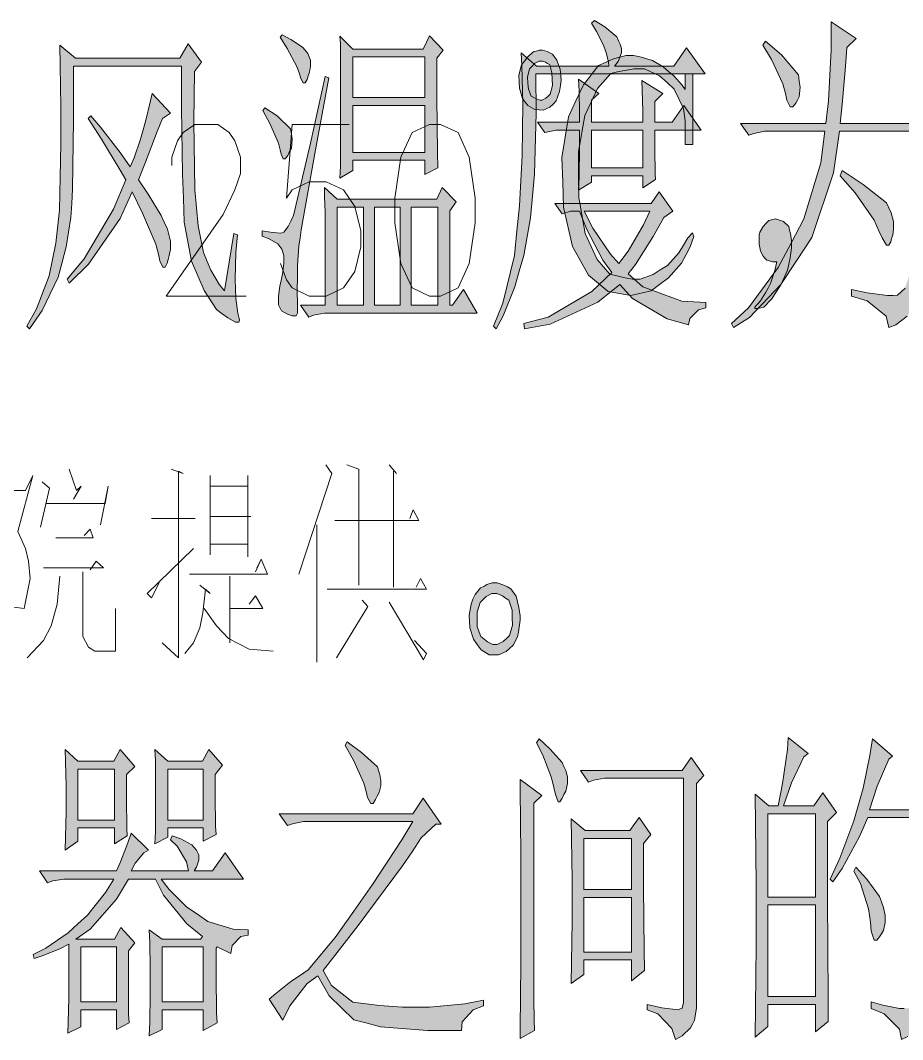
# Model space of a CAD drawing. Header units: millimetres. Extents: x 0 to 414, y 0 to 292.
# Drawn here: x 85.23 to 96.87, y 73.07 to 86.53 of the extents above; entities that cross this region are included whole.
import ezdxf

# ---------------------------------------------------------------- set-up
doc = ezdxf.new("R2010")
doc.units = ezdxf.units.MM

msp = doc.modelspace()

# ---------------------------------------------------------------- hatches: boundary and pattern name
h = msp.add_hatch(color=0)
h.dxf.hatch_style = 2
h.paths.add_polyline_path([(91.838639, 86.095417), (92.04325, 85.922556), (92.99575, 85.922556), (92.992222, 85.975472), (92.964, 86.084833), (92.942833, 86.148333), (92.921667, 86.208306), (92.833472, 86.381167), (92.766444, 86.490528), (92.80525, 86.525806), (92.942833, 86.441139), (93.101583, 86.307083), (93.12275, 86.257694), (93.143917, 86.211833), (93.165083, 86.155389), (93.165083, 86.095417), (93.119222, 85.982528), (93.069833, 85.922556), (93.853, 85.922556), (94.022333, 86.162444), (94.26575, 85.82025), (92.032667, 85.82025), (92.036194, 85.301667), (92.015028, 84.493806), (91.990333, 84.204528), (91.962111, 83.918778), (91.873917, 83.421361), (91.813944, 83.213222), (91.753972, 83.008611), (91.602278, 82.627611), (91.510556, 82.45475), (91.475278, 82.490028), (91.595222, 82.793417), (91.750444, 83.421361), (91.782194, 83.749444), (91.817472, 84.077528), (91.85275, 84.744278), (91.856278, 85.086472), (91.859806, 85.425139), (91.849222, 85.929611)])
h = msp.add_hatch(color=0)
h.dxf.hatch_style = 2
h.paths.add_polyline_path([(95.930861, 86.508167), (96.258944, 86.285917), (96.135472, 86.165972), (96.117833, 85.9155), (96.0755, 85.414556), (96.050806, 85.164083), (97.077389, 85.164083), (97.176167, 85.386333), (97.391361, 85.146444), (97.285528, 85.008861), (97.243194, 84.23275), (97.179694, 83.304944), (97.158528, 83.15325), (97.137361, 83.001556), (97.056222, 82.775778), (96.99625, 82.698167), (96.93275, 82.620556), (96.784583, 82.507667), (96.692861, 82.472389), (96.657583, 82.620556), (96.407111, 82.825167), (96.198972, 82.885139), (96.198972, 82.973333), (96.403583, 82.931), (96.675222, 82.892194), (96.74225, 82.895722), (96.80575, 82.89925), (96.904528, 82.990972), (96.93275, 83.075639), (96.9645, 83.163833), (97.049167, 84.155139), (97.102083, 85.061778), (96.040222, 85.061778), (95.962611, 84.514972), (95.676861, 83.66125), (95.47225, 83.350806), (95.267639, 83.040361), (94.851361, 82.602917), (94.639694, 82.472389), (94.615, 82.525306), (94.83725, 82.729917), (95.232361, 83.262611), (95.401694, 83.583639), (95.571028, 83.908194), (95.793278, 84.6455), (95.846194, 85.061778), (95.133583, 85.061778), (95.055972, 85.061778), (94.911333, 85.033556), (94.844306, 85.008861), (94.734944, 85.164083), (95.860306, 85.164083), (95.895583, 85.463944), (95.930861, 86.13775)])
h = msp.add_hatch(color=0)
h.dxf.hatch_style = 2
h.paths.add_polyline_path([(88.684806, 86.335306), (88.801222, 86.275333), (88.952917, 86.173028), (88.988194, 86.130694), (89.023472, 86.088361), (89.05875, 86.000167), (89.05875, 85.957833), (89.05875, 85.922556), (89.044639, 85.841417), (89.030528, 85.792028), (89.016417, 85.746167), (88.988194, 85.700306), (88.974083, 85.700306), (88.9635, 85.700306), (88.93175, 85.760278), (88.914111, 85.82025), (88.878833, 85.9155), (88.751833, 86.155389), (88.660111, 86.303556)])
h = msp.add_hatch(color=0)
h.paths.add_polyline_path([(89.446806, 84.440889), (89.453861, 84.603167), (89.457389, 85.104111), (89.457389, 85.43925), (89.457389, 85.774389), (89.453861, 86.215361), (89.446806, 86.317667), (89.616139, 86.144806), (90.543944, 86.144806), (90.628611, 86.321194), (90.812056, 86.130694), (90.727389, 86.024861), (90.727389, 85.509806), (90.734444, 84.783083), (90.737972, 84.578472), (90.568639, 84.490278), (90.568639, 84.680778), (89.616139, 84.680778), (89.616139, 84.543194)])
h.paths.add_polyline_path([(89.616139, 85.403972), (89.616139, 84.783083), (90.568639, 84.783083), (90.568639, 85.403972)])
h.paths.add_polyline_path([(89.616139, 86.0425), (89.616139, 85.509806), (90.568639, 85.509806), (90.568639, 86.0425)])
h = msp.add_hatch(color=0)
h.dxf.hatch_style = 2
h.paths.add_polyline_path([(95.063028, 86.250639), (95.274694, 86.070722), (95.496944, 85.806139), (95.507528, 85.725), (95.521639, 85.643861), (95.507528, 85.516861), (95.486361, 85.474528), (95.461667, 85.432194), (95.422861, 85.386333), (95.412278, 85.386333), (95.387583, 85.386333), (95.34525, 85.474528), (95.327611, 85.559194), (95.292333, 85.689722), (95.140639, 86.01075), (95.02775, 86.197722)])
h = msp.add_hatch(color=0)
h.dxf.hatch_style = 2
h.paths.add_polyline_path([(87.926333, 82.955694), (88.046278, 83.714167), (88.095667, 83.696528), (88.0745, 83.463694), (88.063917, 83.107389), (88.070972, 82.980389), (88.0745, 82.856917), (88.099194, 82.662889), (88.116833, 82.592333), (88.123889, 82.567639), (88.113306, 82.542944), (88.095667, 82.542944), (88.070972, 82.542944), (87.968667, 82.599389), (87.894583, 82.652306), (87.8205, 82.70875), (87.658222, 82.959222), (87.573556, 83.15325), (87.488889, 83.347278), (87.393639, 83.862333), (87.383056, 84.179833), (87.368944, 84.497333), (87.358361, 85.368694), (87.358361, 85.922556), (85.933139, 85.922556), (85.933139, 85.206417), (85.919028, 84.299778), (85.908444, 84.109278), (85.897861, 83.922306), (85.834361, 83.53425), (85.781444, 83.333167), (85.728528, 83.135611), (85.516861, 82.698167), (85.351056, 82.45475), (85.315778, 82.490028), (85.442778, 82.715806), (85.612111, 83.15325), (85.654444, 83.368444), (85.696778, 83.583639), (85.746167, 84.021083), (85.749694, 84.239806), (85.75675, 84.458528), (85.763806, 84.895972), (85.763806, 85.111167), (85.763806, 85.386333), (85.75675, 85.929611), (85.749694, 86.197722), (85.957833, 86.024861), (87.333667, 86.024861), (87.443028, 86.215361), (87.622944, 85.975472), (87.527694, 85.852), (87.520639, 85.188778), (87.53475, 84.289194), (87.555917, 84.049306), (87.577083, 83.812944), (87.647639, 83.460167), (87.697028, 83.34375), (87.742889, 83.227333), (87.859306, 83.033306)])
h = msp.add_hatch(color=0)
h.paths.add_polyline_path([(91.813944, 85.714417), (91.810417, 85.802611), (91.845694, 85.940194), (91.8845, 85.989583), (91.926833, 86.0425), (91.990333, 86.102472), (92.0115, 86.113056), (92.036194, 86.120111), (92.078528, 86.130694), (92.096167, 86.130694), (92.120861, 86.130694), (92.180833, 86.113056), (92.219639, 86.095417), (92.254917, 86.077778), (92.311361, 86.000167), (92.332528, 85.940194), (92.353694, 85.880222), (92.367806, 85.742639), (92.357222, 85.665028), (92.346639, 85.587417), (92.300778, 85.463944), (92.261972, 85.421611), (92.219639, 85.379278), (92.127917, 85.340472), (92.075, 85.344), (92.018556, 85.347528), (91.926833, 85.400444), (91.891556, 85.446306), (91.856278, 85.495694), (91.817472, 85.62975)])
h.paths.add_polyline_path([(92.194944, 85.523917), (92.223167, 85.552139), (92.251389, 85.665028), (92.247861, 85.749694), (92.244333, 85.834361), (92.216111, 85.940194), (92.187889, 85.957833), (92.159667, 85.975472), (92.120861, 85.989583), (92.110278, 85.989583), (92.078528, 85.989583), (92.015028, 85.957833), (91.983278, 85.922556), (91.948, 85.887278), (91.923306, 85.774389), (91.926833, 85.696778), (91.933889, 85.619167), (91.972694, 85.523917), (92.007972, 85.509806), (92.039722, 85.492167), (92.085583, 85.474528), (92.096167, 85.474528), (92.117333, 85.474528), (92.163194, 85.499222)])
h = msp.add_hatch(color=0)
h.dxf.hatch_style = 2
h.paths.add_polyline_path([(94.004694, 85.612111), (94.004694, 85.82025), (94.103472, 85.82025), (94.103472, 84.885389), (94.004694, 84.885389), (94.004694, 85.199361), (93.98, 85.361639), (93.860056, 85.615639), (93.764806, 85.707361), (93.666028, 85.795556), (93.468472, 85.887278), (93.366167, 85.887278), (93.330889, 85.887278), (93.203889, 85.866111), (93.112167, 85.844944), (93.020444, 85.823778), (92.847583, 85.626222), (92.762917, 85.446306), (92.67825, 85.269917), (92.597111, 84.793667), (92.597111, 84.490278), (92.600639, 84.186889), (92.681778, 83.714167), (92.762917, 83.541306), (92.840528, 83.368444), (93.009861, 83.174417), (93.101583, 83.15325), (93.189778, 83.132083), (93.306194, 83.110917), (93.330889, 83.110917), (93.4085, 83.110917), (93.581361, 83.170889), (93.673083, 83.230861), (93.768333, 83.290833), (93.920028, 83.456639), (93.98, 83.558944), (94.036444, 83.654194), (94.099944, 83.721222), (94.107, 83.696528), (94.117583, 83.671833), (94.068194, 83.537778), (94.01175, 83.428417), (93.955306, 83.322583), (93.782444, 83.128556), (93.666028, 83.040361), (93.553139, 82.955694), (93.288556, 82.895722), (93.136861, 82.920417), (92.985167, 82.945111), (92.727639, 83.160306), (92.621806, 83.350806), (92.515972, 83.541306), (92.399556, 84.059889), (92.388972, 84.387972), (92.374861, 84.716056), (92.463056, 85.252278), (92.561833, 85.463944), (92.660611, 85.675611), (92.861694, 85.929611), (92.960472, 85.975472), (93.05925, 86.017806), (93.225056, 86.060139), (93.292083, 86.060139), (93.323833, 86.060139), (93.426139, 86.038972), (93.496694, 86.017806), (93.570778, 85.996639), (93.711889, 85.911972), (93.782444, 85.852), (93.853, 85.792028), (93.962361, 85.672083)])
h = msp.add_hatch(color=0)
h.dxf.hatch_style = 2
h.paths.add_polyline_path([(89.302167, 85.767333), (89.125778, 84.818361), (88.935278, 83.760028), (88.921167, 83.654194), (88.907056, 83.544833), (88.889417, 83.283778), (88.885889, 83.128556), (88.882361, 82.973333), (88.885889, 82.758139), (88.889417, 82.698167), (88.889417, 82.662889), (88.86825, 82.627611), (88.843556, 82.627611), (88.818861, 82.627611), (88.755361, 82.648778), (88.716556, 82.669944), (88.67775, 82.691111), (88.638944, 82.77225), (88.638944, 82.83575), (88.638944, 82.885139), (88.656583, 83.015667), (88.674222, 83.093278), (88.691861, 83.177944), (88.7095, 83.315528), (88.7095, 83.368444), (88.7095, 83.421361), (88.681278, 83.506028), (88.656583, 83.541306), (88.628361, 83.576583), (88.511944, 83.643611), (88.420222, 83.678889), (88.420222, 83.749444), (88.529583, 83.731806), (88.660111, 83.717694), (88.684806, 83.721222), (88.7095, 83.728278), (88.765944, 83.805889), (88.801222, 83.876444), (88.832972, 83.950528), (89.05875, 84.903028), (89.252778, 85.784972)])
h = msp.add_hatch(color=0)
h.paths.add_polyline_path([(92.597111, 84.285667), (92.604167, 84.455), (92.611222, 84.853639), (92.611222, 85.075889), (92.29725, 85.075889), (92.152611, 85.044139), (92.053833, 85.181722), (92.611222, 85.181722), (92.611222, 85.308722), (92.604167, 85.594472), (92.597111, 85.749694), (92.865222, 85.559194), (92.766444, 85.474528), (92.766444, 85.181722), (93.443778, 85.181722), (93.443778, 85.326361), (93.436722, 85.605056), (93.433194, 85.732056), (93.708361, 85.559194), (93.602528, 85.456889), (93.602528, 85.181722), (93.831833, 85.181722), (93.987056, 85.403972), (94.216361, 85.075889), (93.602528, 85.075889), (93.602528, 84.828944), (93.606056, 84.500861), (93.613111, 84.42325), (93.443778, 84.317417), (93.443778, 84.472639), (92.766444, 84.472639), (92.766444, 84.387972)])
h.paths.add_polyline_path([(92.766444, 85.075889), (92.766444, 84.578472), (93.443778, 84.578472), (93.443778, 85.075889)])
h = msp.add_hatch(color=0)
h.dxf.hatch_style = 2
h.paths.add_polyline_path([(86.970306, 85.559194), (87.213722, 85.301667), (87.104361, 85.231111), (87.037333, 85.05825), (86.882111, 84.652556), (86.790389, 84.419722), (86.917389, 84.23275), (87.086722, 83.950528), (87.129056, 83.862333), (87.171389, 83.770611), (87.213722, 83.611861), (87.213722, 83.541306), (87.213722, 83.506028), (87.196083, 83.421361), (87.181972, 83.368444), (87.167861, 83.319056), (87.139639, 83.266139), (87.129056, 83.266139), (87.111417, 83.266139), (87.072611, 83.350806), (87.054972, 83.439), (87.019694, 83.569528), (86.843306, 83.982278), (86.705722, 84.2645), (86.546972, 83.911722), (86.130694, 83.308472), (85.873167, 83.058), (85.848472, 83.110917), (86.070722, 83.379028), (86.458778, 84.031667), (86.621056, 84.419722), (86.546972, 84.55025), (86.300028, 84.955944), (86.127167, 85.231111), (86.162444, 85.266389), (86.289444, 85.118222), (86.546972, 84.783083), (86.681028, 84.592583), (86.730417, 84.712528), (86.815083, 84.959472), (86.850361, 85.082944), (86.885639, 85.209944), (86.945611, 85.446306)])
h = msp.add_hatch(color=0)
h.dxf.hatch_style = 2
h.paths.add_polyline_path([(88.4555, 85.372222), (88.617778, 85.266389), (88.794167, 85.093528), (88.808278, 85.0265), (88.818861, 84.955944), (88.808278, 84.839528), (88.783583, 84.793667), (88.758889, 84.744278), (88.723611, 84.698417), (88.7095, 84.698417), (88.698917, 84.698417), (88.674222, 84.758389), (88.660111, 84.818361), (88.638944, 84.906556), (88.522528, 85.164083), (88.430806, 85.336944)])
h = msp.add_hatch(color=0)
h.dxf.hatch_style = 2
h.paths.add_polyline_path([(96.0755, 84.543194), (96.354194, 84.35975), (96.661111, 84.116333), (96.692861, 84.049306), (96.721083, 83.985806), (96.752833, 83.869389), (96.752833, 83.816472), (96.752833, 83.774139), (96.74225, 83.689472), (96.728139, 83.647139), (96.717556, 83.601278), (96.692861, 83.558944), (96.682278, 83.558944), (96.661111, 83.558944), (96.601139, 83.654194), (96.558806, 83.749444), (96.498833, 83.887028), (96.244833, 84.250389), (96.050806, 84.472639)])
h = msp.add_hatch(color=0)
h.paths.add_polyline_path([(89.242194, 84.320944), (89.411528, 84.165722), (90.727389, 84.165722), (90.797944, 84.320944), (90.981389, 84.130444), (90.896722, 84.0105), (90.896722, 82.765194), (90.932, 82.765194), (91.076639, 82.973333), (91.256556, 82.662889), (89.326861, 82.662889), (89.245722, 82.662889), (89.101083, 82.634667), (89.037583, 82.609972), (88.928222, 82.765194), (89.252778, 82.765194), (89.252778, 83.904667), (89.252778, 83.992861), (89.245722, 84.197472)])
h.paths.add_polyline_path([(89.411528, 84.059889), (89.411528, 82.765194), (89.760778, 82.765194), (89.760778, 84.059889)])
h.paths.add_polyline_path([(90.388722, 84.059889), (90.388722, 82.765194), (90.737972, 82.765194), (90.737972, 84.059889)])
h.paths.add_polyline_path([(89.905417, 84.059889), (89.905417, 82.765194), (90.244083, 82.765194), (90.244083, 84.059889)])
h = msp.add_hatch(color=0)
h.paths.add_polyline_path([(93.722472, 83.922306), (93.581361, 83.671833), (93.348528, 83.301417), (93.24975, 83.177944), (93.443778, 83.008611), (93.958833, 82.818111), (94.276333, 82.800472), (94.276333, 82.729917), (94.181083, 82.705222), (94.064667, 82.592333), (94.047028, 82.507667), (93.764806, 82.585278), (93.309722, 82.853389), (93.140389, 83.040361), (92.851111, 82.807528), (92.223167, 82.514722), (91.8845, 82.45475), (91.873917, 82.525306), (92.194944, 82.609972), (92.7735, 82.945111), (93.034556, 83.195583), (92.918139, 83.361389), (92.706472, 83.767083), (92.611222, 84.006972), (92.491278, 84.006972), (92.381917, 83.971694), (92.283139, 84.109278), (93.553139, 84.109278), (93.6625, 84.2645), (93.842417, 84.006972)])
h.paths.add_polyline_path([(92.671194, 84.006972), (92.784083, 83.781194), (93.016917, 83.439), (93.129806, 83.315528), (93.24975, 83.481333), (93.454361, 83.827056), (93.539028, 84.006972)])
h = msp.add_hatch(color=0)
h.dxf.hatch_style = 2
h.paths.add_polyline_path([(95.098306, 82.990972), (95.130056, 83.050944), (95.1865, 83.223806), (95.211194, 83.336694), (95.158278, 83.336694), (95.080667, 83.361389), (95.055972, 83.386083), (95.031278, 83.414306), (94.999528, 83.481333), (94.988944, 83.527194), (94.981889, 83.569528), (94.978361, 83.650667), (94.981889, 83.689472), (94.988944, 83.728278), (95.031278, 83.805889), (95.066556, 83.844694), (95.105361, 83.8835), (95.193556, 83.904667), (95.25, 83.887028), (95.302917, 83.869389), (95.369944, 83.805889), (95.380528, 83.7565), (95.394639, 83.710639), (95.405222, 83.618917), (95.405222, 83.576583), (95.405222, 83.523667), (95.387583, 83.389611), (95.369944, 83.308472), (95.352306, 83.227333), (95.271167, 83.043889), (95.207667, 82.945111), (95.144167, 82.846333), (95.041861, 82.7405), (95.003056, 82.729917), (94.96425, 82.722861), (94.921917, 82.722861), (94.921917, 82.7405), (94.943083, 82.765194), (94.960722, 82.782833), (94.996, 82.825167), (95.063028, 82.931)])
h = msp.add_hatch(color=0)
h.paths.add_polyline_path([(91.658722, 79.046917), (91.704583, 79.022222), (91.771611, 78.923444), (91.78925, 78.849361), (91.810417, 78.775278), (91.828056, 78.665917), (91.828056, 78.634167), (91.828056, 78.605944), (91.813944, 78.51775), (91.803361, 78.450722), (91.78925, 78.387222), (91.732806, 78.277861), (91.686944, 78.235528), (91.641083, 78.193194), (91.538778, 78.150861), (91.475278, 78.150861), (91.415306, 78.150861), (91.309472, 78.217889), (91.260083, 78.288444), (91.210694, 78.355472), (91.161306, 78.507167), (91.157778, 78.588306), (91.15425, 78.672972), (91.178944, 78.817611), (91.203639, 78.884639), (91.231861, 78.948139), (91.302417, 79.032806), (91.34475, 79.053972), (91.387083, 79.078667), (91.457639, 79.099833), (91.489389, 79.099833), (91.524667, 79.099833), (91.609333, 79.071611)])
h.paths.add_polyline_path([(91.644611, 78.366056), (91.686944, 78.404861), (91.72575, 78.542444), (91.722222, 78.641222), (91.722222, 78.74), (91.676361, 78.870528), (91.634028, 78.89875), (91.591694, 78.9305), (91.517611, 78.958722), (91.489389, 78.958722), (91.454111, 78.958722), (91.3765, 78.919917), (91.337694, 78.881111), (91.298889, 78.842306), (91.260083, 78.711778), (91.260083, 78.616528), (91.260083, 78.521278), (91.305944, 78.39075), (91.351806, 78.359), (91.394139, 78.323722), (91.464694, 78.288444), (91.489389, 78.288444), (91.524667, 78.288444), (91.602278, 78.32725)])
h = msp.add_hatch(color=0)
h.dxf.hatch_style = 2
h.paths.add_polyline_path([(89.542056, 77.000806), (89.732556, 76.863222), (89.944222, 76.672722), (89.958333, 76.623333), (89.972444, 76.570417), (89.986556, 76.492806), (89.986556, 76.468111), (89.986556, 76.42225), (89.965389, 76.334056), (89.940694, 76.284667), (89.916, 76.238806), (89.88425, 76.189417), (89.856028, 76.189417), (89.813694, 76.267028), (89.796056, 76.344639), (89.764306, 76.457528), (89.626722, 76.760917), (89.517361, 76.951417)])
h = msp.add_hatch(color=0)
h.dxf.hatch_style = 2
h.paths.add_polyline_path([(92.078528, 77.039611), (92.216111, 76.909083), (92.378389, 76.729167), (92.403083, 76.67625), (92.427778, 76.623333), (92.452472, 76.538667), (92.452472, 76.503389), (92.452472, 76.450472), (92.427778, 76.351694), (92.403083, 76.305833), (92.378389, 76.256444), (92.350167, 76.210583), (92.325472, 76.210583), (92.290194, 76.305833), (92.269028, 76.401083), (92.240806, 76.528083), (92.124389, 76.824417), (92.039722, 76.986694)])
h = msp.add_hatch(color=0)
h.paths.add_polyline_path([(95.881472, 75.949528), (95.881472, 74.940583), (95.888528, 73.621194), (95.892056, 73.31075), (95.722722, 73.173167), (95.722722, 73.536528), (95.094778, 73.536528), (95.094778, 73.243722), (94.925444, 73.102611), (94.9325, 73.508306), (94.939556, 74.316167), (94.939556, 74.718333), (94.939556, 75.116972), (94.9325, 75.91425), (94.925444, 76.312889), (95.108889, 76.157667), (95.228833, 76.157667), (95.288806, 76.450472), (95.355833, 76.8985), (95.362889, 77.05725), (95.627472, 76.849111), (95.5675, 76.80325), (95.405222, 76.461056), (95.302917, 76.157667), (95.701556, 76.157667), (95.8215, 76.330528), (96.001417, 76.069472)])
h.paths.add_polyline_path([(95.094778, 74.848861), (95.094778, 73.638833), (95.722722, 73.638833), (95.722722, 74.848861)])
h.paths.add_polyline_path([(95.094778, 76.051833), (95.094778, 74.951167), (95.722722, 74.951167), (95.722722, 76.051833)])
h = msp.add_hatch(color=0)
h.dxf.hatch_style = 2
h.paths.add_polyline_path([(96.474139, 77.039611), (96.738722, 76.813833), (96.689333, 76.7715), (96.537639, 76.415194), (96.435333, 76.10475), (97.087972, 76.10475), (97.222028, 76.29525), (97.401944, 76.037722), (97.292583, 75.917778), (97.282, 74.905306), (97.25025, 73.762306), (97.229083, 73.631778), (97.207917, 73.497722), (97.147944, 73.31075), (97.105611, 73.257833), (97.066806, 73.208444), (96.943333, 73.113194), (96.858667, 73.070861), (96.830444, 73.208444), (96.629361, 73.413056), (96.460028, 73.483611), (96.460028, 73.568278), (96.611722, 73.525944), (96.830444, 73.483611), (96.893944, 73.483611), (96.960972, 73.483611), (97.042111, 73.631778), (97.05975, 73.776417), (97.073861, 73.924583), (97.102083, 75.035833), (97.112667, 76.002444), (96.414167, 76.002444), (96.304806, 75.751972), (96.0755, 75.328639), (95.952028, 75.155778), (95.91675, 75.191056), (96.04375, 75.466222), (96.230722, 75.960111), (96.290694, 76.175306), (96.350667, 76.3905), (96.442389, 76.820889)])
h = msp.add_hatch(color=0)
h.paths.add_polyline_path([(85.82025, 75.572056), (85.827306, 75.741389), (85.834361, 76.083583), (85.834361, 76.252917), (85.834361, 76.42225), (85.827306, 76.743278), (85.82025, 76.8985), (85.989583, 76.746806), (86.462306, 76.746806), (86.546972, 76.8985), (86.741, 76.67625), (86.631639, 76.570417), (86.631639, 76.259972), (86.635167, 75.854278), (86.642222, 75.759028), (86.472889, 75.656722), (86.472889, 75.864861), (85.989583, 75.864861), (85.989583, 75.692)])
h.paths.add_polyline_path([(85.989583, 76.640972), (85.989583, 75.967167), (86.472889, 75.967167), (86.472889, 76.640972)])
h = msp.add_hatch(color=0)
h.paths.add_polyline_path([(87.005583, 75.656722), (87.012639, 75.811944), (87.016167, 76.125917), (87.016167, 76.288194), (87.016167, 76.446944), (87.012639, 76.753861), (87.005583, 76.902028), (87.174917, 76.746806), (87.633528, 76.746806), (87.718194, 76.8985), (87.898111, 76.693889), (87.802861, 76.570417), (87.802861, 76.288194), (87.806389, 75.889556), (87.813444, 75.776667), (87.644111, 75.692), (87.644111, 75.864861), (87.174917, 75.864861), (87.174917, 75.741389)])
h.paths.add_polyline_path([(87.174917, 76.640972), (87.174917, 75.967167), (87.644111, 75.967167), (87.644111, 76.640972)])
h = msp.add_hatch(color=0)
h.dxf.hatch_style = 2
h.paths.add_polyline_path([(93.50375, 73.536528), (93.69425, 73.490667), (93.912972, 73.462444), (93.937667, 73.476556), (93.962361, 73.487139), (93.983528, 73.561222), (93.983528, 73.621194), (93.983528, 76.521028), (93.020444, 76.521028), (92.939306, 76.521028), (92.794667, 76.496333), (92.727639, 76.468111), (92.621806, 76.623333), (93.962361, 76.623333), (94.082306, 76.796194), (94.251639, 76.556306), (94.152861, 76.450472), (94.152861, 73.603556), (94.152861, 73.490667), (94.128167, 73.328389), (94.099944, 73.275472), (94.071722, 73.226083), (93.962361, 73.12025), (93.877694, 73.070861), (93.828306, 73.2155), (93.641333, 73.413056), (93.50375, 73.465972)])
h = msp.add_hatch(color=0)
h.dxf.hatch_style = 2
h.paths.add_polyline_path([(92.004444, 73.741139), (92.004444, 73.603556), (92.0115, 73.328389), (92.015028, 73.190806), (91.824528, 73.084972), (91.828056, 73.2155), (91.835111, 74.069222), (91.835111, 74.795944), (91.835111, 75.519139), (91.828056, 76.372861), (91.824528, 76.503389), (92.113806, 76.29525), (92.004444, 76.192944)])
h = msp.add_hatch(color=0)
h.dxf.hatch_style = 2
h.paths.add_polyline_path([(89.154, 73.914), (89.016417, 73.811694), (88.787111, 73.518889), (88.695389, 73.328389), (88.515472, 73.603556), (88.600139, 73.681167), (88.797694, 73.836389), (88.914111, 73.914), (89.027, 73.991611), (89.386833, 74.418472), (89.63025, 74.767722), (89.877194, 75.116972), (90.26525, 75.706111), (90.409889, 75.949528), (89.044639, 75.949528), (88.967028, 75.949528), (88.822389, 75.921306), (88.755361, 75.896611), (88.646, 76.051833), (90.409889, 76.051833), (90.543944, 76.259972), (90.783833, 75.91425), (90.713278, 75.91425), (90.51925, 75.734333), (90.399306, 75.550889), (90.272306, 75.363917), (89.686694, 74.577222), (89.228083, 73.984556), (89.337444, 73.787), (89.619667, 73.56475), (89.796056, 73.543583), (89.968917, 73.522417), (90.272306, 73.50125), (90.399306, 73.50125), (90.628611, 73.50125), (91.097806, 73.543583), (91.341222, 73.589444), (91.341222, 73.518889), (91.207167, 73.465972), (91.062528, 73.303694), (91.051944, 73.190806), (90.603917, 73.190806), (89.983028, 73.240194), (89.806639, 73.286056), (89.63025, 73.331917), (89.305694, 73.649417)])
h = msp.add_hatch(color=0)
h.paths.add_polyline_path([(92.498333, 73.811694), (92.505389, 74.086861), (92.512444, 74.637194), (92.512444, 74.908833), (92.512444, 75.180472), (92.505389, 75.720222), (92.498333, 75.984806), (92.681778, 75.829583), (93.274444, 75.829583), (93.394389, 76.002444), (93.549611, 75.780194), (93.454361, 75.66025), (93.454361, 75.08875), (93.461417, 74.252667), (93.464944, 73.984556), (93.295611, 73.846972), (93.295611, 74.122139), (92.667667, 74.122139), (92.667667, 73.931639)])
h.paths.add_polyline_path([(92.667667, 74.947639), (92.667667, 74.224444), (93.295611, 74.224444), (93.295611, 74.947639)])
h.paths.add_polyline_path([(92.667667, 75.727278), (92.667667, 75.053472), (93.295611, 75.053472), (93.295611, 75.727278)])
h = msp.add_hatch(color=0)
h.paths.add_polyline_path([(87.813444, 74.277361), (87.813444, 73.914), (87.8205, 73.423639), (87.827556, 73.293111), (87.644111, 73.190806), (87.644111, 73.465972), (87.100833, 73.465972), (87.100833, 73.204917), (86.9315, 73.12025), (86.938556, 73.300167), (86.945611, 73.66), (86.945611, 73.836389), (86.945611, 74.012778), (86.938556, 74.354972), (86.9315, 74.520778), (87.100833, 74.397306), (87.608833, 74.397306), (87.633528, 74.432583), (87.428917, 74.598389), (87.118472, 74.975861), (87.016167, 75.191056), (86.656333, 75.191056), (86.497583, 74.926472), (86.151861, 74.527833), (85.964889, 74.397306), (86.472889, 74.397306), (86.557556, 74.552528), (86.741, 74.347917), (86.656333, 74.242083), (86.656333, 73.878722), (86.659861, 73.406), (86.666917, 73.293111), (86.497583, 73.204917), (86.497583, 73.465972), (86.028389, 73.465972), (86.028389, 73.240194), (85.859056, 73.155528), (85.862583, 73.300167), (85.869639, 73.614139), (85.869639, 73.776417), (85.869639, 73.942222), (85.869639, 74.217389), (85.869639, 74.330278), (85.749694, 74.270306), (85.520389, 74.175056), (85.411028, 74.139778), (85.400444, 74.192694), (85.56625, 74.277361), (85.862583, 74.481972), (85.989583, 74.598389), (86.116583, 74.714806), (86.352944, 75.011139), (86.462306, 75.191056), (85.880222, 75.191056), (85.802611, 75.191056), (85.657972, 75.166361), (85.590944, 75.141667), (85.481583, 75.296889), (86.497583, 75.296889), (86.5505, 75.416833), (86.649278, 75.667306), (86.691611, 75.797833), (86.920917, 75.572056), (86.860944, 75.536778), (86.744528, 75.399194), (86.691611, 75.296889), (87.450083, 75.296889), (87.421861, 75.416833), (87.301917, 75.624972), (87.210194, 75.709639), (87.234889, 75.762556), (87.347778, 75.720222), (87.492417, 75.642611), (87.524167, 75.607333), (87.555917, 75.572056), (87.584139, 75.512083), (87.584139, 75.487389), (87.584139, 75.441528), (87.555917, 75.346278), (87.524167, 75.296889), (87.764056, 75.296889), (87.933389, 75.536778), (88.176806, 75.191056), (87.09025, 75.191056), (87.192556, 75.053472), (87.428917, 74.820639), (87.5665, 74.725389), (87.704083, 74.630139), (88.039222, 74.527833), (88.236778, 74.520778), (88.236778, 74.450222), (88.141528, 74.432583), (88.025111, 74.312639), (88.007472, 74.206806), (87.827556, 74.295)])
h.paths.add_polyline_path([(87.100833, 74.295), (87.100833, 73.568278), (87.644111, 73.568278), (87.644111, 74.295)])
h.paths.add_polyline_path([(86.028389, 74.295), (86.028389, 73.568278), (86.497583, 73.568278), (86.497583, 74.295)])
h = msp.add_hatch(color=0)
h.dxf.hatch_style = 2
h.paths.add_polyline_path([(96.255417, 75.346278), (96.400056, 75.191056), (96.569389, 74.96175), (96.594083, 74.891194), (96.618778, 74.817111), (96.643472, 74.70775), (96.643472, 74.676), (96.643472, 74.616028), (96.618778, 74.510194), (96.594083, 74.467861), (96.569389, 74.425528), (96.534111, 74.383194), (96.52, 74.383194), (96.498833, 74.383194), (96.460028, 74.503139), (96.449444, 74.623083), (96.42475, 74.795944), (96.315389, 75.131083), (96.230722, 75.293361)])

# ---------------------------------------------------------------- linework, layer by layer
at = {"color": 0, "lineweight": 0}
for points in [[(91.838639, 86.095417), (92.04325, 85.922556), (92.99575, 85.922556), (92.992222, 85.975472), (92.964, 86.084833), (92.942833, 86.148333), (92.921667, 86.208306), (92.833472, 86.381167), (92.766444, 86.490528), (92.80525, 86.525806), (92.942833, 86.441139), (93.101583, 86.307083), (93.12275, 86.257694), (93.143917, 86.211833), (93.165083, 86.155389), (93.165083, 86.095417), (93.119222, 85.982528), (93.069833, 85.922556), (93.853, 85.922556), (94.022333, 86.162444), (94.26575, 85.82025), (92.032667, 85.82025), (92.036194, 85.301667), (92.015028, 84.493806), (91.990333, 84.204528), (91.962111, 83.918778), (91.873917, 83.421361), (91.813944, 83.213222), (91.753972, 83.008611), (91.602278, 82.627611), (91.510556, 82.45475), (91.475278, 82.490028), (91.595222, 82.793417), (91.750444, 83.421361), (91.782194, 83.749444), (91.817472, 84.077528), (91.85275, 84.744278), (91.856278, 85.086472), (91.859806, 85.425139), (91.849222, 85.929611)], [(88.684806, 86.335306), (88.801222, 86.275333), (88.952917, 86.173028), (88.988194, 86.130694), (89.023472, 86.088361), (89.05875, 86.000167), (89.05875, 85.957833), (89.05875, 85.922556), (89.044639, 85.841417), (89.030528, 85.792028), (89.016417, 85.746167), (88.988194, 85.700306), (88.974083, 85.700306), (88.9635, 85.700306), (88.93175, 85.760278), (88.914111, 85.82025), (88.878833, 85.9155), (88.751833, 86.155389), (88.660111, 86.303556)], [(89.446806, 84.440889), (89.453861, 84.603167), (89.457389, 85.104111), (89.457389, 85.43925), (89.457389, 85.774389), (89.453861, 86.215361), (89.446806, 86.317667), (89.616139, 86.144806), (90.543944, 86.144806), (90.628611, 86.321194), (90.812056, 86.130694), (90.727389, 86.024861), (90.727389, 85.509806), (90.734444, 84.783083), (90.737972, 84.578472), (90.568639, 84.490278), (90.568639, 84.680778), (89.616139, 84.680778), (89.616139, 84.543194)], [(95.063028, 86.250639), (95.274694, 86.070722), (95.496944, 85.806139), (95.507528, 85.725), (95.521639, 85.643861), (95.507528, 85.516861), (95.486361, 85.474528), (95.461667, 85.432194), (95.422861, 85.386333), (95.412278, 85.386333), (95.387583, 85.386333), (95.34525, 85.474528), (95.327611, 85.559194), (95.292333, 85.689722), (95.140639, 86.01075), (95.02775, 86.197722)], [(87.926333, 82.955694), (88.046278, 83.714167), (88.095667, 83.696528), (88.0745, 83.463694), (88.063917, 83.107389), (88.070972, 82.980389), (88.0745, 82.856917), (88.099194, 82.662889), (88.116833, 82.592333), (88.123889, 82.567639), (88.113306, 82.542944), (88.095667, 82.542944), (88.070972, 82.542944), (87.968667, 82.599389), (87.894583, 82.652306), (87.8205, 82.70875), (87.658222, 82.959222), (87.573556, 83.15325), (87.488889, 83.347278), (87.393639, 83.862333), (87.383056, 84.179833), (87.368944, 84.497333), (87.358361, 85.368694), (87.358361, 85.922556), (85.933139, 85.922556), (85.933139, 85.206417), (85.919028, 84.299778), (85.908444, 84.109278), (85.897861, 83.922306), (85.834361, 83.53425), (85.781444, 83.333167), (85.728528, 83.135611), (85.516861, 82.698167), (85.351056, 82.45475), (85.315778, 82.490028), (85.442778, 82.715806), (85.612111, 83.15325), (85.654444, 83.368444), (85.696778, 83.583639), (85.746167, 84.021083), (85.749694, 84.239806), (85.75675, 84.458528), (85.763806, 84.895972), (85.763806, 85.111167), (85.763806, 85.386333), (85.75675, 85.929611), (85.749694, 86.197722), (85.957833, 86.024861), (87.333667, 86.024861), (87.443028, 86.215361), (87.622944, 85.975472), (87.527694, 85.852), (87.520639, 85.188778), (87.53475, 84.289194), (87.555917, 84.049306), (87.577083, 83.812944), (87.647639, 83.460167), (87.697028, 83.34375), (87.742889, 83.227333), (87.859306, 83.033306)], [(91.813944, 85.714417), (91.810417, 85.802611), (91.845694, 85.940194), (91.8845, 85.989583), (91.926833, 86.0425), (91.990333, 86.102472), (92.0115, 86.113056), (92.036194, 86.120111), (92.078528, 86.130694), (92.096167, 86.130694), (92.120861, 86.130694), (92.180833, 86.113056), (92.219639, 86.095417), (92.254917, 86.077778), (92.311361, 86.000167), (92.332528, 85.940194), (92.353694, 85.880222), (92.367806, 85.742639), (92.357222, 85.665028), (92.346639, 85.587417), (92.300778, 85.463944), (92.261972, 85.421611), (92.219639, 85.379278), (92.127917, 85.340472), (92.075, 85.344), (92.018556, 85.347528), (91.926833, 85.400444), (91.891556, 85.446306), (91.856278, 85.495694), (91.817472, 85.62975)], [(89.616139, 86.0425), (89.616139, 85.509806), (90.568639, 85.509806), (90.568639, 86.0425)], [(92.194944, 85.523917), (92.223167, 85.552139), (92.251389, 85.665028), (92.247861, 85.749694), (92.244333, 85.834361), (92.216111, 85.940194), (92.187889, 85.957833), (92.159667, 85.975472), (92.120861, 85.989583), (92.110278, 85.989583), (92.078528, 85.989583), (92.015028, 85.957833), (91.983278, 85.922556), (91.948, 85.887278), (91.923306, 85.774389), (91.926833, 85.696778), (91.933889, 85.619167), (91.972694, 85.523917), (92.007972, 85.509806), (92.039722, 85.492167), (92.085583, 85.474528), (92.096167, 85.474528), (92.117333, 85.474528), (92.163194, 85.499222)], [(94.004694, 85.612111), (94.004694, 85.82025), (94.103472, 85.82025), (94.103472, 84.885389), (94.004694, 84.885389), (94.004694, 85.199361), (93.98, 85.361639), (93.860056, 85.615639), (93.764806, 85.707361), (93.666028, 85.795556), (93.468472, 85.887278), (93.366167, 85.887278), (93.330889, 85.887278), (93.203889, 85.866111), (93.112167, 85.844944), (93.020444, 85.823778), (92.847583, 85.626222), (92.762917, 85.446306), (92.67825, 85.269917), (92.597111, 84.793667), (92.597111, 84.490278), (92.600639, 84.186889), (92.681778, 83.714167), (92.762917, 83.541306), (92.840528, 83.368444), (93.009861, 83.174417), (93.101583, 83.15325), (93.189778, 83.132083), (93.306194, 83.110917), (93.330889, 83.110917), (93.4085, 83.110917), (93.581361, 83.170889), (93.673083, 83.230861), (93.768333, 83.290833), (93.920028, 83.456639), (93.98, 83.558944), (94.036444, 83.654194), (94.099944, 83.721222), (94.107, 83.696528), (94.117583, 83.671833), (94.068194, 83.537778), (94.01175, 83.428417), (93.955306, 83.322583), (93.782444, 83.128556), (93.666028, 83.040361), (93.553139, 82.955694), (93.288556, 82.895722), (93.136861, 82.920417), (92.985167, 82.945111), (92.727639, 83.160306), (92.621806, 83.350806), (92.515972, 83.541306), (92.399556, 84.059889), (92.388972, 84.387972), (92.374861, 84.716056), (92.463056, 85.252278), (92.561833, 85.463944), (92.660611, 85.675611), (92.861694, 85.929611), (92.960472, 85.975472), (93.05925, 86.017806), (93.225056, 86.060139), (93.292083, 86.060139), (93.323833, 86.060139), (93.426139, 86.038972), (93.496694, 86.017806), (93.570778, 85.996639), (93.711889, 85.911972), (93.782444, 85.852), (93.853, 85.792028), (93.962361, 85.672083)], [(89.302167, 85.767333), (89.125778, 84.818361), (88.935278, 83.760028), (88.921167, 83.654194), (88.907056, 83.544833), (88.889417, 83.283778), (88.885889, 83.128556), (88.882361, 82.973333), (88.885889, 82.758139), (88.889417, 82.698167), (88.889417, 82.662889), (88.86825, 82.627611), (88.843556, 82.627611), (88.818861, 82.627611), (88.755361, 82.648778), (88.716556, 82.669944), (88.67775, 82.691111), (88.638944, 82.77225), (88.638944, 82.83575), (88.638944, 82.885139), (88.656583, 83.015667), (88.674222, 83.093278), (88.691861, 83.177944), (88.7095, 83.315528), (88.7095, 83.368444), (88.7095, 83.421361), (88.681278, 83.506028), (88.656583, 83.541306), (88.628361, 83.576583), (88.511944, 83.643611), (88.420222, 83.678889), (88.420222, 83.749444), (88.529583, 83.731806), (88.660111, 83.717694), (88.684806, 83.721222), (88.7095, 83.728278), (88.765944, 83.805889), (88.801222, 83.876444), (88.832972, 83.950528), (89.05875, 84.903028), (89.252778, 85.784972)], [(92.597111, 84.285667), (92.604167, 84.455), (92.611222, 84.853639), (92.611222, 85.075889), (92.29725, 85.075889), (92.152611, 85.044139), (92.053833, 85.181722), (92.611222, 85.181722), (92.611222, 85.308722), (92.604167, 85.594472), (92.597111, 85.749694), (92.865222, 85.559194), (92.766444, 85.474528), (92.766444, 85.181722), (93.443778, 85.181722), (93.443778, 85.326361), (93.436722, 85.605056), (93.433194, 85.732056), (93.708361, 85.559194), (93.602528, 85.456889), (93.602528, 85.181722), (93.831833, 85.181722), (93.987056, 85.403972), (94.216361, 85.075889), (93.602528, 85.075889), (93.602528, 84.828944), (93.606056, 84.500861), (93.613111, 84.42325), (93.443778, 84.317417), (93.443778, 84.472639), (92.766444, 84.472639), (92.766444, 84.387972)], [(86.970306, 85.559194), (87.213722, 85.301667), (87.104361, 85.231111), (87.037333, 85.05825), (86.882111, 84.652556), (86.790389, 84.419722), (86.917389, 84.23275), (87.086722, 83.950528), (87.129056, 83.862333), (87.171389, 83.770611), (87.213722, 83.611861), (87.213722, 83.541306), (87.213722, 83.506028), (87.196083, 83.421361), (87.181972, 83.368444), (87.167861, 83.319056), (87.139639, 83.266139), (87.129056, 83.266139), (87.111417, 83.266139), (87.072611, 83.350806), (87.054972, 83.439), (87.019694, 83.569528), (86.843306, 83.982278), (86.705722, 84.2645), (86.546972, 83.911722), (86.130694, 83.308472), (85.873167, 83.058), (85.848472, 83.110917), (86.070722, 83.379028), (86.458778, 84.031667), (86.621056, 84.419722), (86.546972, 84.55025), (86.300028, 84.955944), (86.127167, 85.231111), (86.162444, 85.266389), (86.289444, 85.118222), (86.546972, 84.783083), (86.681028, 84.592583), (86.730417, 84.712528), (86.815083, 84.959472), (86.850361, 85.082944), (86.885639, 85.209944), (86.945611, 85.446306)], [(88.4555, 85.372222), (88.617778, 85.266389), (88.794167, 85.093528), (88.808278, 85.0265), (88.818861, 84.955944), (88.808278, 84.839528), (88.783583, 84.793667), (88.758889, 84.744278), (88.723611, 84.698417), (88.7095, 84.698417), (88.698917, 84.698417), (88.674222, 84.758389), (88.660111, 84.818361), (88.638944, 84.906556), (88.522528, 85.164083), (88.430806, 85.336944)], [(89.616139, 85.403972), (89.616139, 84.783083), (90.568639, 84.783083), (90.568639, 85.403972)], [(90.628611, 85.149972), (90.399306, 85.044139), (90.251139, 84.719583), (90.173528, 84.179833), (90.173528, 83.855278), (90.251139, 83.315528), (90.399306, 82.9945), (90.628611, 82.885139), (90.776778, 82.885139), (91.006083, 82.9945), (91.15425, 83.315528), (91.231861, 83.855278), (91.231861, 84.179833), (91.15425, 84.719583), (91.006083, 85.044139), (90.776778, 85.149972)], [(92.766444, 85.075889), (92.766444, 84.578472), (93.443778, 84.578472), (93.443778, 85.075889)], [(96.0755, 84.543194), (96.354194, 84.35975), (96.661111, 84.116333), (96.692861, 84.049306), (96.721083, 83.985806), (96.752833, 83.869389), (96.752833, 83.816472), (96.752833, 83.774139), (96.74225, 83.689472), (96.728139, 83.647139), (96.717556, 83.601278), (96.692861, 83.558944), (96.682278, 83.558944), (96.661111, 83.558944), (96.601139, 83.654194), (96.558806, 83.749444), (96.498833, 83.887028), (96.244833, 84.250389), (96.050806, 84.472639)], [(89.242194, 84.320944), (89.411528, 84.165722), (90.727389, 84.165722), (90.797944, 84.320944), (90.981389, 84.130444), (90.896722, 84.0105), (90.896722, 82.765194), (90.932, 82.765194), (91.076639, 82.973333), (91.256556, 82.662889), (89.326861, 82.662889), (89.245722, 82.662889), (89.101083, 82.634667), (89.037583, 82.609972), (88.928222, 82.765194), (89.252778, 82.765194), (89.252778, 83.904667), (89.252778, 83.992861), (89.245722, 84.197472)], [(93.722472, 83.922306), (93.581361, 83.671833), (93.348528, 83.301417), (93.24975, 83.177944), (93.443778, 83.008611), (93.958833, 82.818111), (94.276333, 82.800472), (94.276333, 82.729917), (94.181083, 82.705222), (94.064667, 82.592333), (94.047028, 82.507667), (93.764806, 82.585278), (93.309722, 82.853389), (93.140389, 83.040361), (92.851111, 82.807528), (92.223167, 82.514722), (91.8845, 82.45475), (91.873917, 82.525306), (92.194944, 82.609972), (92.7735, 82.945111), (93.034556, 83.195583), (92.918139, 83.361389), (92.706472, 83.767083), (92.611222, 84.006972), (92.491278, 84.006972), (92.381917, 83.971694), (92.283139, 84.109278), (93.553139, 84.109278), (93.6625, 84.2645), (93.842417, 84.006972)], [(89.411528, 84.059889), (89.411528, 82.765194), (89.760778, 82.765194), (89.760778, 84.059889)], [(89.905417, 84.059889), (89.905417, 82.765194), (90.244083, 82.765194), (90.244083, 84.059889)], [(90.388722, 84.059889), (90.388722, 82.765194), (90.737972, 82.765194), (90.737972, 84.059889)], [(92.671194, 84.006972), (92.784083, 83.781194), (93.016917, 83.439), (93.129806, 83.315528), (93.24975, 83.481333), (93.454361, 83.827056), (93.539028, 84.006972)], [(95.098306, 82.990972), (95.130056, 83.050944), (95.1865, 83.223806), (95.211194, 83.336694), (95.158278, 83.336694), (95.080667, 83.361389), (95.055972, 83.386083), (95.031278, 83.414306), (94.999528, 83.481333), (94.988944, 83.527194), (94.981889, 83.569528), (94.978361, 83.650667), (94.981889, 83.689472), (94.988944, 83.728278), (95.031278, 83.805889), (95.066556, 83.844694), (95.105361, 83.8835), (95.193556, 83.904667), (95.25, 83.887028), (95.302917, 83.869389), (95.369944, 83.805889), (95.380528, 83.7565), (95.394639, 83.710639), (95.405222, 83.618917), (95.405222, 83.576583), (95.405222, 83.523667), (95.387583, 83.389611), (95.369944, 83.308472), (95.352306, 83.227333), (95.271167, 83.043889), (95.207667, 82.945111), (95.144167, 82.846333), (95.041861, 82.7405), (95.003056, 82.729917), (94.96425, 82.722861), (94.921917, 82.722861), (94.921917, 82.7405), (94.943083, 82.765194), (94.960722, 82.782833), (94.996, 82.825167), (95.063028, 82.931)], [(91.658722, 79.046917), (91.704583, 79.022222), (91.771611, 78.923444), (91.78925, 78.849361), (91.810417, 78.775278), (91.828056, 78.665917), (91.828056, 78.634167), (91.828056, 78.605944), (91.813944, 78.51775), (91.803361, 78.450722), (91.78925, 78.387222), (91.732806, 78.277861), (91.686944, 78.235528), (91.641083, 78.193194), (91.538778, 78.150861), (91.475278, 78.150861), (91.415306, 78.150861), (91.309472, 78.217889), (91.260083, 78.288444), (91.210694, 78.355472), (91.161306, 78.507167), (91.157778, 78.588306), (91.15425, 78.672972), (91.178944, 78.817611), (91.203639, 78.884639), (91.231861, 78.948139), (91.302417, 79.032806), (91.34475, 79.053972), (91.387083, 79.078667), (91.457639, 79.099833), (91.489389, 79.099833), (91.524667, 79.099833), (91.609333, 79.071611)], [(91.644611, 78.366056), (91.686944, 78.404861), (91.72575, 78.542444), (91.722222, 78.641222), (91.722222, 78.74), (91.676361, 78.870528), (91.634028, 78.89875), (91.591694, 78.9305), (91.517611, 78.958722), (91.489389, 78.958722), (91.454111, 78.958722), (91.3765, 78.919917), (91.337694, 78.881111), (91.298889, 78.842306), (91.260083, 78.711778), (91.260083, 78.616528), (91.260083, 78.521278), (91.305944, 78.39075), (91.351806, 78.359), (91.394139, 78.323722), (91.464694, 78.288444), (91.489389, 78.288444), (91.524667, 78.288444), (91.602278, 78.32725)], [(89.542056, 77.000806), (89.732556, 76.863222), (89.944222, 76.672722), (89.958333, 76.623333), (89.972444, 76.570417), (89.986556, 76.492806), (89.986556, 76.468111), (89.986556, 76.42225), (89.965389, 76.334056), (89.940694, 76.284667), (89.916, 76.238806), (89.88425, 76.189417), (89.856028, 76.189417), (89.813694, 76.267028), (89.796056, 76.344639), (89.764306, 76.457528), (89.626722, 76.760917), (89.517361, 76.951417)], [(92.078528, 77.039611), (92.216111, 76.909083), (92.378389, 76.729167), (92.403083, 76.67625), (92.427778, 76.623333), (92.452472, 76.538667), (92.452472, 76.503389), (92.452472, 76.450472), (92.427778, 76.351694), (92.403083, 76.305833), (92.378389, 76.256444), (92.350167, 76.210583), (92.325472, 76.210583), (92.290194, 76.305833), (92.269028, 76.401083), (92.240806, 76.528083), (92.124389, 76.824417), (92.039722, 76.986694)], [(95.881472, 75.949528), (95.881472, 74.940583), (95.888528, 73.621194), (95.892056, 73.31075), (95.722722, 73.173167), (95.722722, 73.536528), (95.094778, 73.536528), (95.094778, 73.243722), (94.925444, 73.102611), (94.9325, 73.508306), (94.939556, 74.316167), (94.939556, 74.718333), (94.939556, 75.116972), (94.9325, 75.91425), (94.925444, 76.312889), (95.108889, 76.157667), (95.228833, 76.157667), (95.288806, 76.450472), (95.355833, 76.8985), (95.362889, 77.05725), (95.627472, 76.849111), (95.5675, 76.80325), (95.405222, 76.461056), (95.302917, 76.157667), (95.701556, 76.157667), (95.8215, 76.330528), (96.001417, 76.069472)], [(85.82025, 75.572056), (85.827306, 75.741389), (85.834361, 76.083583), (85.834361, 76.252917), (85.834361, 76.42225), (85.827306, 76.743278), (85.82025, 76.8985), (85.989583, 76.746806), (86.462306, 76.746806), (86.546972, 76.8985), (86.741, 76.67625), (86.631639, 76.570417), (86.631639, 76.259972), (86.635167, 75.854278), (86.642222, 75.759028), (86.472889, 75.656722), (86.472889, 75.864861), (85.989583, 75.864861), (85.989583, 75.692)], [(87.005583, 75.656722), (87.012639, 75.811944), (87.016167, 76.125917), (87.016167, 76.288194), (87.016167, 76.446944), (87.012639, 76.753861), (87.005583, 76.902028), (87.174917, 76.746806), (87.633528, 76.746806), (87.718194, 76.8985), (87.898111, 76.693889), (87.802861, 76.570417), (87.802861, 76.288194), (87.806389, 75.889556), (87.813444, 75.776667), (87.644111, 75.692), (87.644111, 75.864861), (87.174917, 75.864861), (87.174917, 75.741389)], [(93.50375, 73.536528), (93.69425, 73.490667), (93.912972, 73.462444), (93.937667, 73.476556), (93.962361, 73.487139), (93.983528, 73.561222), (93.983528, 73.621194), (93.983528, 76.521028), (93.020444, 76.521028), (92.939306, 76.521028), (92.794667, 76.496333), (92.727639, 76.468111), (92.621806, 76.623333), (93.962361, 76.623333), (94.082306, 76.796194), (94.251639, 76.556306), (94.152861, 76.450472), (94.152861, 73.603556), (94.152861, 73.490667), (94.128167, 73.328389), (94.099944, 73.275472), (94.071722, 73.226083), (93.962361, 73.12025), (93.877694, 73.070861), (93.828306, 73.2155), (93.641333, 73.413056), (93.50375, 73.465972)], [(85.989583, 76.640972), (85.989583, 75.967167), (86.472889, 75.967167), (86.472889, 76.640972)], [(87.174917, 76.640972), (87.174917, 75.967167), (87.644111, 75.967167), (87.644111, 76.640972)], [(92.004444, 73.741139), (92.004444, 73.603556), (92.0115, 73.328389), (92.015028, 73.190806), (91.824528, 73.084972), (91.828056, 73.2155), (91.835111, 74.069222), (91.835111, 74.795944), (91.835111, 75.519139), (91.828056, 76.372861), (91.824528, 76.503389), (92.113806, 76.29525), (92.004444, 76.192944)], [(89.154, 73.914), (89.016417, 73.811694), (88.787111, 73.518889), (88.695389, 73.328389), (88.515472, 73.603556), (88.600139, 73.681167), (88.797694, 73.836389), (88.914111, 73.914), (89.027, 73.991611), (89.386833, 74.418472), (89.63025, 74.767722), (89.877194, 75.116972), (90.26525, 75.706111), (90.409889, 75.949528), (89.044639, 75.949528), (88.967028, 75.949528), (88.822389, 75.921306), (88.755361, 75.896611), (88.646, 76.051833), (90.409889, 76.051833), (90.543944, 76.259972), (90.783833, 75.91425), (90.713278, 75.91425), (90.51925, 75.734333), (90.399306, 75.550889), (90.272306, 75.363917), (89.686694, 74.577222), (89.228083, 73.984556), (89.337444, 73.787), (89.619667, 73.56475), (89.796056, 73.543583), (89.968917, 73.522417), (90.272306, 73.50125), (90.399306, 73.50125), (90.628611, 73.50125), (91.097806, 73.543583), (91.341222, 73.589444), (91.341222, 73.518889), (91.207167, 73.465972), (91.062528, 73.303694), (91.051944, 73.190806), (90.603917, 73.190806), (89.983028, 73.240194), (89.806639, 73.286056), (89.63025, 73.331917), (89.305694, 73.649417)], [(95.094778, 76.051833), (95.094778, 74.951167), (95.722722, 74.951167), (95.722722, 76.051833)], [(92.498333, 73.811694), (92.505389, 74.086861), (92.512444, 74.637194), (92.512444, 74.908833), (92.512444, 75.180472), (92.505389, 75.720222), (92.498333, 75.984806), (92.681778, 75.829583), (93.274444, 75.829583), (93.394389, 76.002444), (93.549611, 75.780194), (93.454361, 75.66025), (93.454361, 75.08875), (93.461417, 74.252667), (93.464944, 73.984556), (93.295611, 73.846972), (93.295611, 74.122139), (92.667667, 74.122139), (92.667667, 73.931639)], [(87.813444, 74.277361), (87.813444, 73.914), (87.8205, 73.423639), (87.827556, 73.293111), (87.644111, 73.190806), (87.644111, 73.465972), (87.100833, 73.465972), (87.100833, 73.204917), (86.9315, 73.12025), (86.938556, 73.300167), (86.945611, 73.66), (86.945611, 73.836389), (86.945611, 74.012778), (86.938556, 74.354972), (86.9315, 74.520778), (87.100833, 74.397306), (87.608833, 74.397306), (87.633528, 74.432583), (87.428917, 74.598389), (87.118472, 74.975861), (87.016167, 75.191056), (86.656333, 75.191056), (86.497583, 74.926472), (86.151861, 74.527833), (85.964889, 74.397306), (86.472889, 74.397306), (86.557556, 74.552528), (86.741, 74.347917), (86.656333, 74.242083), (86.656333, 73.878722), (86.659861, 73.406), (86.666917, 73.293111), (86.497583, 73.204917), (86.497583, 73.465972), (86.028389, 73.465972), (86.028389, 73.240194), (85.859056, 73.155528), (85.862583, 73.300167), (85.869639, 73.614139), (85.869639, 73.776417), (85.869639, 73.942222), (85.869639, 74.217389), (85.869639, 74.330278), (85.749694, 74.270306), (85.520389, 74.175056), (85.411028, 74.139778), (85.400444, 74.192694), (85.56625, 74.277361), (85.862583, 74.481972), (85.989583, 74.598389), (86.116583, 74.714806), (86.352944, 75.011139), (86.462306, 75.191056), (85.880222, 75.191056), (85.802611, 75.191056), (85.657972, 75.166361), (85.590944, 75.141667), (85.481583, 75.296889), (86.497583, 75.296889), (86.5505, 75.416833), (86.649278, 75.667306), (86.691611, 75.797833), (86.920917, 75.572056), (86.860944, 75.536778), (86.744528, 75.399194), (86.691611, 75.296889), (87.450083, 75.296889), (87.421861, 75.416833), (87.301917, 75.624972), (87.210194, 75.709639), (87.234889, 75.762556), (87.347778, 75.720222), (87.492417, 75.642611), (87.524167, 75.607333), (87.555917, 75.572056), (87.584139, 75.512083), (87.584139, 75.487389), (87.584139, 75.441528), (87.555917, 75.346278), (87.524167, 75.296889), (87.764056, 75.296889), (87.933389, 75.536778), (88.176806, 75.191056), (87.09025, 75.191056), (87.192556, 75.053472), (87.428917, 74.820639), (87.5665, 74.725389), (87.704083, 74.630139), (88.039222, 74.527833), (88.236778, 74.520778), (88.236778, 74.450222), (88.141528, 74.432583), (88.025111, 74.312639), (88.007472, 74.206806), (87.827556, 74.295)], [(92.667667, 75.727278), (92.667667, 75.053472), (93.295611, 75.053472), (93.295611, 75.727278)], [(96.255417, 75.346278), (96.400056, 75.191056), (96.569389, 74.96175), (96.594083, 74.891194), (96.618778, 74.817111), (96.643472, 74.70775), (96.643472, 74.676), (96.643472, 74.616028), (96.618778, 74.510194), (96.594083, 74.467861), (96.569389, 74.425528), (96.534111, 74.383194), (96.52, 74.383194), (96.498833, 74.383194), (96.460028, 74.503139), (96.449444, 74.623083), (96.42475, 74.795944), (96.315389, 75.131083), (96.230722, 75.293361)], [(92.667667, 74.947639), (92.667667, 74.224444), (93.295611, 74.224444), (93.295611, 74.947639)], [(95.094778, 74.848861), (95.094778, 73.638833), (95.722722, 73.638833), (95.722722, 74.848861)], [(86.028389, 74.295), (86.028389, 73.568278), (86.497583, 73.568278), (86.497583, 74.295)], [(87.100833, 74.295), (87.100833, 73.568278), (87.644111, 73.568278), (87.644111, 74.295)]]:
    msp.add_lwpolyline(points, close=True, dxfattribs=at)
for points in [[(97.102083, 85.061778), (96.040222, 85.061778), (95.962611, 84.514972), (95.676861, 83.66125), (95.47225, 83.350806), (95.267639, 83.040361), (94.851361, 82.602917), (94.639694, 82.472389), (94.615, 82.525306), (94.83725, 82.729917), (95.232361, 83.262611), (95.401694, 83.583639), (95.571028, 83.908194), (95.793278, 84.6455), (95.846194, 85.061778), (95.133583, 85.061778), (95.055972, 85.061778), (94.911333, 85.033556), (94.844306, 85.008861), (94.734944, 85.164083), (95.860306, 85.164083), (95.895583, 85.463944), (95.930861, 86.13775), (95.930861, 86.508167), (96.258944, 86.285917), (96.135472, 86.165972), (96.117833, 85.9155), (96.0755, 85.414556), (96.050806, 85.164083), (97.077389, 85.164083)], [(87.231361, 84.610222), (87.231361, 84.719583), (87.305444, 84.934778), (87.379528, 85.044139), (87.531222, 85.149972), (87.834611, 85.149972), (87.986306, 85.044139), (88.060389, 84.934778), (88.134472, 84.719583), (88.134472, 84.504389), (88.060389, 84.289194), (87.908694, 83.964639), (87.15375, 82.885139), (88.212083, 82.885139)], [(89.570278, 85.149972), (88.815333, 85.149972), (88.74125, 84.179833), (88.815333, 84.289194), (89.041111, 84.395028), (89.266889, 84.395028), (89.496194, 84.289194), (89.644361, 84.070472), (89.721972, 83.749444), (89.721972, 83.53425), (89.644361, 83.209694), (89.496194, 82.9945), (89.266889, 82.885139), (89.041111, 82.885139), (88.815333, 82.9945), (88.74125, 83.100333), (88.663639, 83.315528)], [(96.93275, 82.620556), (96.784583, 82.507667), (96.692861, 82.472389), (96.657583, 82.620556), (96.407111, 82.825167), (96.198972, 82.885139), (96.198972, 82.973333), (96.403583, 82.931), (96.675222, 82.892194), (96.74225, 82.895722), (96.80575, 82.89925), (96.904528, 82.990972)], [(85.873167, 80.602667), (85.971944, 80.320444), (86.031917, 80.376889), (85.933139, 80.204028)], [(87.220778, 80.602667), (87.379528, 80.546222), (87.319556, 80.574444), (87.319556, 78.112056), (87.100833, 78.309611)], [(89.263361, 80.659111), (89.340972, 80.546222), (88.907056, 79.21625)], [(89.538528, 80.659111), (89.697278, 80.602667), (89.697278, 79.071611)], [(90.095917, 80.659111), (90.194694, 80.546222)], [(84.920667, 80.546222), (85.022972, 80.433333), (85.022972, 78.083833), (85.022972, 80.320444), (85.298139, 80.320444), (85.396917, 80.518), (85.199361, 79.780694), (85.298139, 79.554917), (85.336944, 79.385583), (85.358111, 79.159806), (85.2805, 78.761167), (85.079417, 78.789389)], [(87.735833, 80.518), (87.735833, 79.47025), (87.735833, 79.611361), (88.23325, 79.611361), (88.23325, 79.442028), (88.23325, 80.518), (88.23325, 80.376889), (87.735833, 80.376889)], [(90.155889, 80.574444), (90.155889, 79.043389)], [(85.516861, 80.433333), (85.615639, 80.348667), (85.495694, 79.837139)], [(85.576833, 80.147583), (86.349417, 80.147583), (86.388222, 80.376889), (86.289444, 79.865361)], [(89.379778, 79.921806), (90.491028, 79.921806), (90.413417, 80.062917), (90.371083, 79.950028)], [(86.96325, 79.950028), (87.538278, 79.950028)], [(87.735833, 79.97825), (88.272056, 79.97825)], [(85.696778, 79.696028), (86.190667, 79.696028), (86.151861, 79.808917), (86.070722, 79.72425)], [(89.143417, 79.865361), (89.143417, 78.055611)], [(87.062028, 79.099833), (86.96325, 78.902278), (86.903278, 78.958722), (87.517111, 79.554917)], [(85.538028, 79.300917), (86.32825, 79.300917), (86.229472, 79.385583), (86.151861, 79.272694)], [(87.460667, 79.21625), (88.490778, 79.21625), (88.409639, 79.413806), (88.349667, 79.300917)], [(88.332028, 79.244472), (88.409639, 79.413806)], [(85.753222, 79.188028), (85.714417, 78.817611), (85.636806, 78.535389), (85.538028, 78.337833), (85.319306, 78.112056)], [(86.053083, 79.244472), (86.053083, 78.394278), (86.130694, 78.253167), (86.211833, 78.196722), (86.289444, 78.196722), (86.487, 78.196722), (86.487, 78.761167)], [(87.993361, 79.188028), (87.993361, 78.309611), (87.993361, 78.761167), (88.430806, 78.761167), (88.332028, 78.9305), (88.250889, 78.817611)], [(89.281, 79.015167), (90.589806, 79.015167), (90.512194, 79.159806), (90.452222, 79.043389)], [(87.59825, 79.071611), (87.735833, 78.958722), (87.675861, 79.015167), (87.637056, 78.704722), (87.59825, 78.507167), (87.517111, 78.309611), (87.400694, 78.1685)], [(89.739611, 78.874056), (89.817222, 78.789389), (89.400944, 78.112056)], [(87.658222, 78.761167), (87.816972, 78.535389), (87.975722, 78.366056), (88.250889, 78.224944), (88.568389, 78.196722)], [(90.095917, 78.845833), (90.551, 78.083833), (90.589806, 78.1685), (90.431056, 78.337833)], [(97.112667, 76.002444), (96.414167, 76.002444), (96.304806, 75.751972), (96.0755, 75.328639), (95.952028, 75.155778), (95.91675, 75.191056), (96.04375, 75.466222), (96.230722, 75.960111), (96.290694, 76.175306), (96.350667, 76.3905), (96.442389, 76.820889), (96.474139, 77.039611), (96.738722, 76.813833), (96.689333, 76.7715), (96.537639, 76.415194), (96.435333, 76.10475), (97.087972, 76.10475)], [(96.943333, 73.113194), (96.858667, 73.070861), (96.830444, 73.208444), (96.629361, 73.413056), (96.460028, 73.483611), (96.460028, 73.568278), (96.611722, 73.525944), (96.830444, 73.483611), (96.893944, 73.483611)]]:
    msp.add_lwpolyline(points, dxfattribs=at)

doc.saveas('drawing.dxf')
